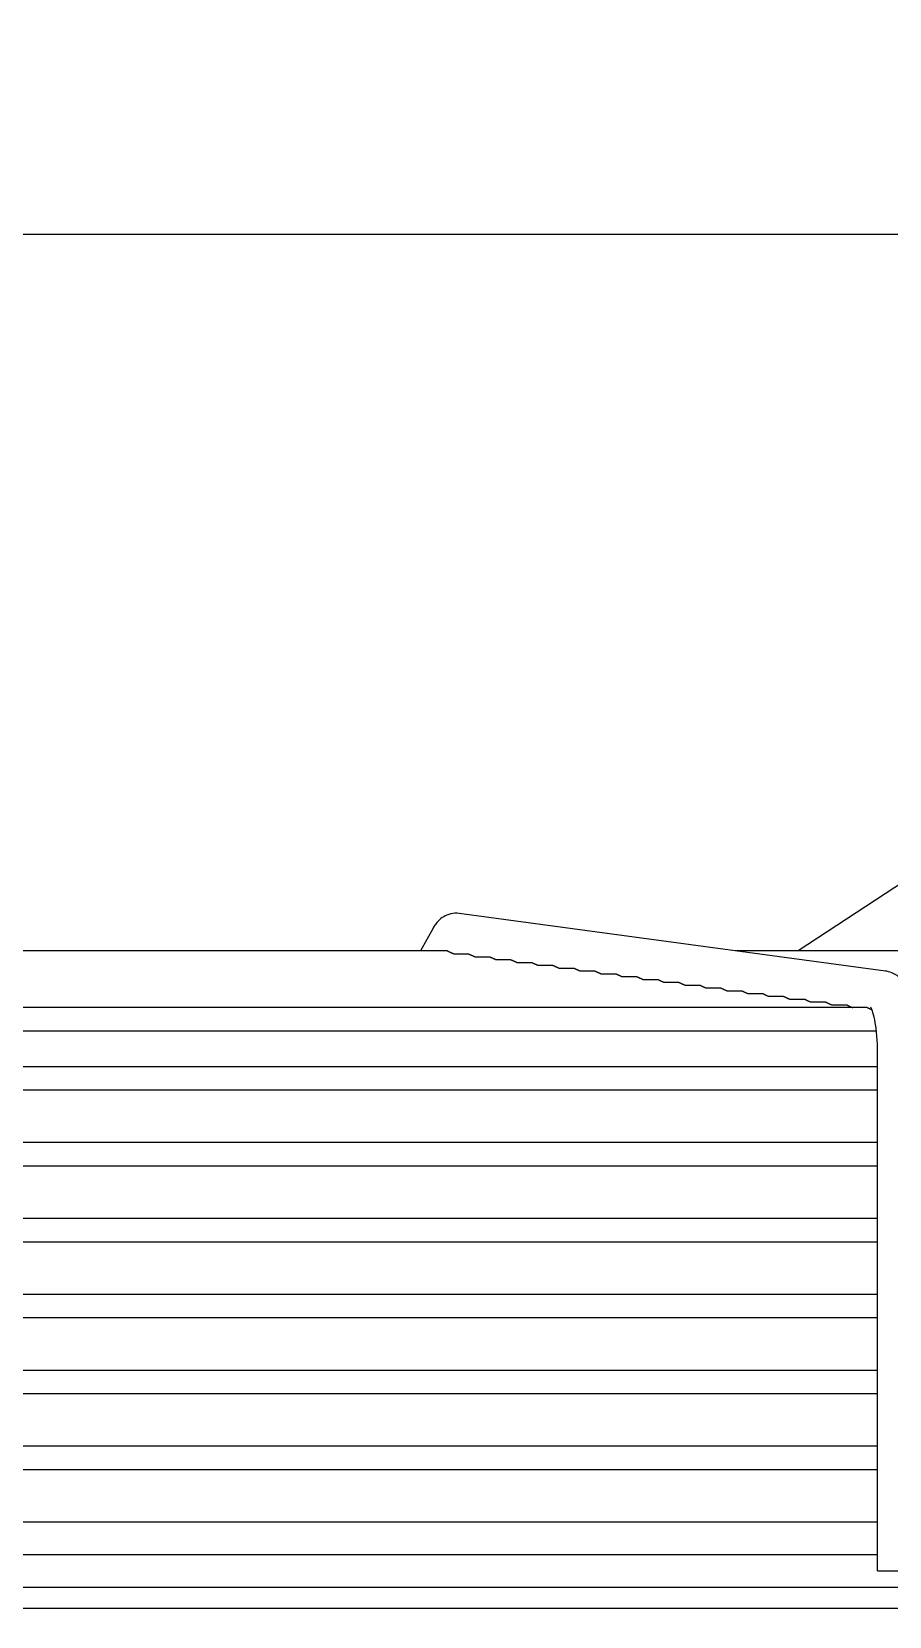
# Model space of a CAD drawing. Header units: millimetres. Extents: x 16200 to 32328, y 18593 to 29476.
# Drawn here: x 16577.01 to 16581.1, y 18984.1 to 18991.66 of the extents above; entities that cross this region are included whole.
import ezdxf

# ---------------------------------------------------------------- set-up
doc = ezdxf.new("R2010")
doc.units = ezdxf.units.MM
doc.header["$LTSCALE"] = 5
doc.layers.add('UNIT', color=6, linetype='Continuous')
doc.styles.add('SUBMITTAL', font='romans.shx', dxfattribs={"width": 0.75})
doc.dimstyles.new('SUBMITTAL', dxfattribs={"dimtxt": 0.09375, "dimasz": 0.09375, "dimexe": 0.03125, "dimexo": 0.0625, "dimgap": 0.0625, "dimtad": 0, "dimdec": 4, "dimzin": 4, "dimdsep": 46, "dimlunit": 4, "dimtxsty": 'SUBMITTAL', "dimcen": 0.09375, "dimclre": 6, "dimadec": 0, "dimazin": 0, "dimtfac": 1, "dimtdec": 0, "dimtofl": 0, "dimtmove": 0, "dimatfit": 3, "dimfxl": 0, "dimfrac": 2, "dimtolj": 1, "dimtzin": 4, "dimarcsym": 0})

msp = doc.modelspace()

# ---------------------------------------------------------------- linework, layer by layer
at = {"layer": 'UNIT'}
for p, q in [((16571.9477, 18990.6942), (16582.0271, 18990.6942)), ((16581.6024, 18987.8889), (16580.6655, 18987.2749)), ((16581.0822, 18987.1783), (16579.0467, 18987.4529)), ((16578.9219, 18987.383), (16578.8619, 18987.2749)), ((16578.9887, 18987.2749), (16574.9861, 18987.2749)), ((16579.0222, 18987.2601), (16579.0906, 18987.2601)), ((16579.1221, 18987.2466), (16579.1908, 18987.2466)), ((16581.8716, 18987.2749), (16580.366, 18987.2749)), ((16579.2223, 18987.2331), (16579.291, 18987.2331)), ((16579.3225, 18987.2196), (16579.3912, 18987.2196)), ((16579.4227, 18987.2061), (16579.4916, 18987.2061)), ((16579.5229, 18987.1926), (16579.5917, 18987.1926)), ((16579.6231, 18987.1791), (16579.6919, 18987.1791)), ((16579.7232, 18987.1657), (16579.7921, 18987.1657)), ((16579.8234, 18987.1522), (16579.8924, 18987.1522)), ((16579.9236, 18987.1387), (16579.9926, 18987.1387)), ((16580.0238, 18987.1252), (16580.0928, 18987.1252)), ((16580.124, 18987.1117), (16580.193, 18987.1117)), ((16580.2242, 18987.0982), (16580.2933, 18987.0982)), ((16580.3243, 18987.0847), (16580.3935, 18987.0847)), ((16580.4245, 18987.0712), (16580.4937, 18987.0712)), ((16580.5247, 18987.0577), (16580.5939, 18987.0577)), ((16580.6249, 18987.0442), (16580.6942, 18987.0442)), ((16580.7251, 18987.0307), (16580.7944, 18987.0307)), ((16580.8253, 18987.0172), (16580.8946, 18987.0172)), ((16580.9948, 18987.0037), (16572.9799, 18987.0037)), ((16572.9363, 18986.8935), (16581.0385, 18986.8935)), ((16581.0443, 18984.3163), (16581.0443, 18986.7856)), ((16581.0443, 18986.7218), (16572.9304, 18986.7218)), ((16580.2657, 18986.7232), (16580.2657, 18986.7218)), ((16572.9304, 18986.6115), (16581.0443, 18986.6115)), ((16581.0443, 18986.3596), (16572.9304, 18986.3596)), ((16572.9304, 18986.2493), (16581.0443, 18986.2493)), ((16581.0443, 18985.9974), (16572.9304, 18985.9974)), ((16572.9304, 18985.8871), (16581.0443, 18985.8871)), ((16581.0443, 18985.6352), (16572.9304, 18985.6352)), ((16572.9304, 18985.5249), (16581.0443, 18985.5249)), ((16581.0443, 18985.2729), (16572.9304, 18985.2729)), ((16572.9304, 18985.1627), (16581.0443, 18985.1627)), ((16581.0443, 18984.9107), (16572.9304, 18984.9107)), ((16572.9304, 18984.8005), (16581.0443, 18984.8005)), ((16581.0443, 18984.5485), (16572.9304, 18984.5485)), ((16572.9304, 18984.395), (16581.0443, 18984.395)), ((16581.0443, 18984.3163), (16581.2412, 18984.3163)), ((16572.3614, 18984.2395), (16581.6134, 18984.2395)), ((16560.1173, 18984.1391), (16593.8575, 18984.1391))]:
    msp.add_line(p, q, dxfattribs=at)
for centre, start, end in [((16578.1425, 18986.73), 353.99009, 355.0051), ((16578.9299, 18986.73), 184.9949, 186.00991)]:
    msp.add_arc(centre, 0.0787, start, end, dxfattribs=at)
for major_axis, start_param, end_param in [((-0.0861, 0.0478), 1.366612, 1.389255), ((0.0861, -0.0478), 6.024051, 6.046695)]:
    msp.add_ellipse((16578.7038, 18986.7872), major_axis=major_axis, ratio=0.875426, start_param=start_param, end_param=end_param, dxfattribs=at)
for points, knots in [([(16579.0467, 18987.4529), (16579.0335, 18987.4547), (16579.0194, 18987.454), (16578.9938, 18987.4482), (16578.9823, 18987.4432), (16578.9633, 18987.4319), (16578.9556, 18987.4256), (16578.9429, 18987.4132), (16578.9377, 18987.407), (16578.9289, 18987.3949), (16578.9252, 18987.389), (16578.9219, 18987.3831), (16578.9219, 18987.383), (16578.9219, 18987.383)], [3.1066861, 3.1066861, 3.1066861, 3.1066861, 3.1999885, 3.1999885, 3.2942363, 3.2942363, 3.388484, 3.388484, 3.4827318, 3.4827318, 3.5769796, 3.5769796, 3.577925, 3.577925, 3.577925, 3.577925]), ([(16578.9887, 18987.2749), (16578.9887, 18987.2749), (16578.9887, 18987.2749), (16578.9888, 18987.2749), (16578.989, 18987.2749), (16578.9892, 18987.2748), (16578.9895, 18987.2748), (16578.9898, 18987.2747), (16578.9902, 18987.2746), (16578.9906, 18987.2745), (16578.9909, 18987.2744), (16578.9913, 18987.2742), (16578.9918, 18987.2741), (16578.9922, 18987.2739), (16578.9927, 18987.2737), (16578.9932, 18987.2734), (16578.9938, 18987.2732), (16578.9943, 18987.273), (16578.9949, 18987.2727), (16578.9955, 18987.2724), (16578.9961, 18987.2721), (16578.9968, 18987.2717), (16578.9975, 18987.2714), (16578.9982, 18987.2711), (16578.9989, 18987.2707), (16578.9997, 18987.2703), (16579.0005, 18987.2699), (16579.0013, 18987.2695), (16579.0021, 18987.2691), (16579.003, 18987.2686), (16579.0039, 18987.2682), (16579.0048, 18987.2677), (16579.0058, 18987.2672), (16579.0068, 18987.2667), (16579.0078, 18987.2662), (16579.0089, 18987.2657), (16579.01, 18987.2652), (16579.0111, 18987.2647), (16579.0122, 18987.2642), (16579.0134, 18987.2636), (16579.0146, 18987.2631), (16579.0159, 18987.2626), (16579.0172, 18987.262), (16579.0185, 18987.2615), (16579.0199, 18987.261), (16579.0213, 18987.2605), (16579.0216, 18987.2603), (16579.0219, 18987.2602), (16579.0222, 18987.2601)], [0.4847824, 0.4847824, 0.4847824, 0.4847824, 0.4878049, 0.4878049, 0.4878049, 0.5121951, 0.5121951, 0.5121951, 0.5365854, 0.5365854, 0.5365854, 0.5609756, 0.5609756, 0.5609756, 0.5853659, 0.5853659, 0.5853659, 0.6097561, 0.6097561, 0.6097561, 0.6341463, 0.6341463, 0.6341463, 0.6585366, 0.6585366, 0.6585366, 0.6829268, 0.6829268, 0.6829268, 0.7073171, 0.7073171, 0.7073171, 0.7317073, 0.7317073, 0.7317073, 0.7560976, 0.7560976, 0.7560976, 0.7804878, 0.7804878, 0.7804878, 0.804878, 0.804878, 0.804878, 0.8292683, 0.8292683, 0.8292683, 0.834397, 0.834397, 0.834397, 0.834397]), ([(16579.0906, 18987.2601), (16579.0906, 18987.2601), (16579.0906, 18987.2601), (16579.0907, 18987.2601), (16579.0909, 18987.2601), (16579.0911, 18987.2601), (16579.0914, 18987.26), (16579.0917, 18987.26), (16579.0921, 18987.2599), (16579.0924, 18987.2598), (16579.0928, 18987.2596), (16579.0932, 18987.2595), (16579.0936, 18987.2593), (16579.094, 18987.2592), (16579.0945, 18987.259), (16579.095, 18987.2588), (16579.0955, 18987.2585), (16579.0961, 18987.2583), (16579.0966, 18987.258), (16579.0972, 18987.2578), (16579.0978, 18987.2575), (16579.0985, 18987.2572), (16579.0991, 18987.2569), (16579.0998, 18987.2565), (16579.1006, 18987.2562), (16579.1013, 18987.2558), (16579.102, 18987.2554), (16579.1029, 18987.255), (16579.1037, 18987.2546), (16579.1045, 18987.2542), (16579.1054, 18987.2538), (16579.1063, 18987.2534), (16579.1072, 18987.2529), (16579.1082, 18987.2524), (16579.1092, 18987.252), (16579.1102, 18987.2515), (16579.1113, 18987.251), (16579.1124, 18987.2505), (16579.1135, 18987.25), (16579.1147, 18987.2495), (16579.1159, 18987.249), (16579.1171, 18987.2485), (16579.1184, 18987.248), (16579.1196, 18987.2476), (16579.1208, 18987.2471), (16579.1221, 18987.2466)], [0.4842301, 0.4842301, 0.4842301, 0.4842301, 0.4878049, 0.4878049, 0.4878049, 0.5121951, 0.5121951, 0.5121951, 0.5365854, 0.5365854, 0.5365854, 0.5609756, 0.5609756, 0.5609756, 0.5853659, 0.5853659, 0.5853659, 0.6097561, 0.6097561, 0.6097561, 0.6341463, 0.6341463, 0.6341463, 0.6585366, 0.6585366, 0.6585366, 0.6829268, 0.6829268, 0.6829268, 0.7073171, 0.7073171, 0.7073171, 0.7317073, 0.7317073, 0.7317073, 0.7560976, 0.7560976, 0.7560976, 0.7804878, 0.7804878, 0.7804878, 0.804878, 0.804878, 0.804878, 0.8279727, 0.8279727, 0.8279727, 0.8279727]), ([(16579.1908, 18987.2466), (16579.1908, 18987.2466), (16579.1909, 18987.2466), (16579.1909, 18987.2466), (16579.1911, 18987.2466), (16579.1914, 18987.2466), (16579.1917, 18987.2465), (16579.192, 18987.2465), (16579.1923, 18987.2464), (16579.1926, 18987.2463), (16579.193, 18987.2461), (16579.1934, 18987.246), (16579.1938, 18987.2458), (16579.1943, 18987.2457), (16579.1947, 18987.2455), (16579.1952, 18987.2453), (16579.1958, 18987.245), (16579.1963, 18987.2448), (16579.1969, 18987.2445), (16579.1974, 18987.2443), (16579.1981, 18987.244), (16579.1987, 18987.2437), (16579.1994, 18987.2433), (16579.2001, 18987.243), (16579.2008, 18987.2427), (16579.2015, 18987.2423), (16579.2023, 18987.2419), (16579.2031, 18987.2415), (16579.2039, 18987.2411), (16579.2047, 18987.2407), (16579.2056, 18987.2403), (16579.2065, 18987.2398), (16579.2075, 18987.2394), (16579.2085, 18987.2389), (16579.2094, 18987.2385), (16579.2105, 18987.238), (16579.2116, 18987.2375), (16579.2126, 18987.237), (16579.2138, 18987.2365), (16579.2149, 18987.236), (16579.2161, 18987.2355), (16579.2173, 18987.235), (16579.2186, 18987.2345), (16579.2198, 18987.2341), (16579.221, 18987.2336), (16579.2223, 18987.2331)], [0.4842433, 0.4842433, 0.4842433, 0.4842433, 0.4878049, 0.4878049, 0.4878049, 0.5121951, 0.5121951, 0.5121951, 0.5365854, 0.5365854, 0.5365854, 0.5609756, 0.5609756, 0.5609756, 0.5853659, 0.5853659, 0.5853659, 0.6097561, 0.6097561, 0.6097561, 0.6341463, 0.6341463, 0.6341463, 0.6585366, 0.6585366, 0.6585366, 0.6829268, 0.6829268, 0.6829268, 0.7073171, 0.7073171, 0.7073171, 0.7317073, 0.7317073, 0.7317073, 0.7560976, 0.7560976, 0.7560976, 0.7804878, 0.7804878, 0.7804878, 0.804878, 0.804878, 0.804878, 0.8276206, 0.8276206, 0.8276206, 0.8276206]), ([(16579.291, 18987.2331), (16579.2911, 18987.2331), (16579.2911, 18987.2331), (16579.2911, 18987.2331), (16579.2913, 18987.2331), (16579.2916, 18987.2331), (16579.2919, 18987.233), (16579.2922, 18987.233), (16579.2925, 18987.2329), (16579.2929, 18987.2328), (16579.2932, 18987.2326), (16579.2936, 18987.2325), (16579.2941, 18987.2323), (16579.2945, 18987.2322), (16579.295, 18987.232), (16579.2955, 18987.2318), (16579.296, 18987.2315), (16579.2965, 18987.2313), (16579.2971, 18987.231), (16579.2977, 18987.2308), (16579.2983, 18987.2305), (16579.2989, 18987.2302), (16579.2996, 18987.2298), (16579.3003, 18987.2295), (16579.301, 18987.2292), (16579.3017, 18987.2288), (16579.3025, 18987.2284), (16579.3033, 18987.228), (16579.3041, 18987.2276), (16579.305, 18987.2272), (16579.3059, 18987.2268), (16579.3068, 18987.2263), (16579.3077, 18987.2259), (16579.3087, 18987.2254), (16579.3097, 18987.225), (16579.3107, 18987.2245), (16579.3118, 18987.224), (16579.3129, 18987.2235), (16579.314, 18987.223), (16579.3152, 18987.2225), (16579.3163, 18987.222), (16579.3176, 18987.2215), (16579.3189, 18987.221), (16579.32, 18987.2206), (16579.3212, 18987.2201), (16579.3225, 18987.2196)], [0.4842566, 0.4842566, 0.4842566, 0.4842566, 0.4878049, 0.4878049, 0.4878049, 0.5121951, 0.5121951, 0.5121951, 0.5365854, 0.5365854, 0.5365854, 0.5609756, 0.5609756, 0.5609756, 0.5853659, 0.5853659, 0.5853659, 0.6097561, 0.6097561, 0.6097561, 0.6341463, 0.6341463, 0.6341463, 0.6585366, 0.6585366, 0.6585366, 0.6829268, 0.6829268, 0.6829268, 0.7073171, 0.7073171, 0.7073171, 0.7317073, 0.7317073, 0.7317073, 0.7560976, 0.7560976, 0.7560976, 0.7804878, 0.7804878, 0.7804878, 0.804878, 0.804878, 0.804878, 0.827268, 0.827268, 0.827268, 0.827268]), ([(16579.3912, 18987.2196), (16579.3913, 18987.2196), (16579.3913, 18987.2196), (16579.3913, 18987.2196), (16579.3916, 18987.2196), (16579.3918, 18987.2196), (16579.3921, 18987.2195), (16579.3924, 18987.2195), (16579.3927, 18987.2194), (16579.3931, 18987.2193), (16579.3935, 18987.2192), (16579.3939, 18987.219), (16579.3943, 18987.2188), (16579.3947, 18987.2187), (16579.3952, 18987.2185), (16579.3957, 18987.2183), (16579.3962, 18987.218), (16579.3967, 18987.2178), (16579.3973, 18987.2175), (16579.3979, 18987.2173), (16579.3985, 18987.217), (16579.3992, 18987.2167), (16579.3998, 18987.2163), (16579.4005, 18987.216), (16579.4012, 18987.2157), (16579.402, 18987.2153), (16579.4027, 18987.2149), (16579.4036, 18987.2145), (16579.4044, 18987.2141), (16579.4052, 18987.2137), (16579.4061, 18987.2133), (16579.407, 18987.2128), (16579.4079, 18987.2124), (16579.4089, 18987.2119), (16579.4099, 18987.2115), (16579.4109, 18987.211), (16579.412, 18987.2105), (16579.4131, 18987.21), (16579.4142, 18987.2095), (16579.4154, 18987.209), (16579.4166, 18987.2085), (16579.4178, 18987.208), (16579.4191, 18987.2075), (16579.4203, 18987.207), (16579.4215, 18987.2066), (16579.4227, 18987.2061)], [0.48427, 0.48427, 0.48427, 0.48427, 0.4878049, 0.4878049, 0.4878049, 0.5121951, 0.5121951, 0.5121951, 0.5365854, 0.5365854, 0.5365854, 0.5609756, 0.5609756, 0.5609756, 0.5853659, 0.5853659, 0.5853659, 0.6097561, 0.6097561, 0.6097561, 0.6341463, 0.6341463, 0.6341463, 0.6585366, 0.6585366, 0.6585366, 0.6829268, 0.6829268, 0.6829268, 0.7073171, 0.7073171, 0.7073171, 0.7317073, 0.7317073, 0.7317073, 0.7560976, 0.7560976, 0.7560976, 0.7804878, 0.7804878, 0.7804878, 0.804878, 0.804878, 0.804878, 0.8269153, 0.8269153, 0.8269153, 0.8269153]), ([(16579.4915, 18987.2061), (16579.4915, 18987.2061), (16579.4915, 18987.2061), (16579.4916, 18987.2061), (16579.4918, 18987.2061), (16579.492, 18987.2061), (16579.4923, 18987.206), (16579.4926, 18987.206), (16579.493, 18987.2059), (16579.4933, 18987.2058), (16579.4937, 18987.2057), (16579.4941, 18987.2055), (16579.4945, 18987.2053), (16579.495, 18987.2052), (16579.4954, 18987.205), (16579.4959, 18987.2048), (16579.4964, 18987.2045), (16579.497, 18987.2043), (16579.4976, 18987.204), (16579.4981, 18987.2038), (16579.4987, 18987.2035), (16579.4994, 18987.2032), (16579.5001, 18987.2028), (16579.5007, 18987.2025), (16579.5015, 18987.2022), (16579.5022, 18987.2018), (16579.503, 18987.2014), (16579.5038, 18987.201), (16579.5046, 18987.2006), (16579.5054, 18987.2002), (16579.5063, 18987.1998), (16579.5072, 18987.1993), (16579.5082, 18987.1989), (16579.5092, 18987.1984), (16579.5101, 18987.198), (16579.5112, 18987.1975), (16579.5123, 18987.197), (16579.5133, 18987.1965), (16579.5145, 18987.196), (16579.5156, 18987.1955), (16579.5168, 18987.195), (16579.5181, 18987.1945), (16579.5193, 18987.194), (16579.5205, 18987.1935), (16579.5217, 18987.1931), (16579.5229, 18987.1926)], [0.4842834, 0.4842834, 0.4842834, 0.4842834, 0.4878049, 0.4878049, 0.4878049, 0.5121951, 0.5121951, 0.5121951, 0.5365854, 0.5365854, 0.5365854, 0.5609756, 0.5609756, 0.5609756, 0.5853659, 0.5853659, 0.5853659, 0.6097561, 0.6097561, 0.6097561, 0.6341463, 0.6341463, 0.6341463, 0.6585366, 0.6585366, 0.6585366, 0.6829268, 0.6829268, 0.6829268, 0.7073171, 0.7073171, 0.7073171, 0.7317073, 0.7317073, 0.7317073, 0.7560976, 0.7560976, 0.7560976, 0.7804878, 0.7804878, 0.7804878, 0.804878, 0.804878, 0.804878, 0.8265624, 0.8265624, 0.8265624, 0.8265624]), ([(16579.5917, 18987.1926), (16579.5917, 18987.1926), (16579.5918, 18987.1926), (16579.5918, 18987.1926), (16579.592, 18987.1926), (16579.5923, 18987.1926), (16579.5926, 18987.1925), (16579.5929, 18987.1925), (16579.5932, 18987.1924), (16579.5935, 18987.1923), (16579.5939, 18987.1922), (16579.5943, 18987.192), (16579.5947, 18987.1919), (16579.5952, 18987.1917), (16579.5956, 18987.1915), (16579.5962, 18987.1913), (16579.5967, 18987.1911), (16579.5972, 18987.1908), (16579.5978, 18987.1905), (16579.5984, 18987.1903), (16579.599, 18987.19), (16579.5996, 18987.1897), (16579.6003, 18987.1893), (16579.601, 18987.189), (16579.6017, 18987.1887), (16579.6024, 18987.1883), (16579.6032, 18987.1879), (16579.604, 18987.1875), (16579.6048, 18987.1871), (16579.6057, 18987.1867), (16579.6066, 18987.1863), (16579.6075, 18987.1858), (16579.6084, 18987.1854), (16579.6094, 18987.1849), (16579.6104, 18987.1844), (16579.6114, 18987.184), (16579.6125, 18987.1835), (16579.6136, 18987.183), (16579.6147, 18987.1825), (16579.6159, 18987.182), (16579.6171, 18987.1815), (16579.6183, 18987.181), (16579.6196, 18987.1805), (16579.6207, 18987.18), (16579.6219, 18987.1796), (16579.6231, 18987.1791)], [0.484297, 0.484297, 0.484297, 0.484297, 0.4878049, 0.4878049, 0.4878049, 0.5121951, 0.5121951, 0.5121951, 0.5365854, 0.5365854, 0.5365854, 0.5609756, 0.5609756, 0.5609756, 0.5853659, 0.5853659, 0.5853659, 0.6097561, 0.6097561, 0.6097561, 0.6341463, 0.6341463, 0.6341463, 0.6585366, 0.6585366, 0.6585366, 0.6829268, 0.6829268, 0.6829268, 0.7073171, 0.7073171, 0.7073171, 0.7317073, 0.7317073, 0.7317073, 0.7560976, 0.7560976, 0.7560976, 0.7804878, 0.7804878, 0.7804878, 0.804878, 0.804878, 0.804878, 0.8262097, 0.8262097, 0.8262097, 0.8262097]), ([(16579.6919, 18987.1791), (16579.6919, 18987.1791), (16579.692, 18987.1791), (16579.692, 18987.1791), (16579.6922, 18987.1791), (16579.6925, 18987.1791), (16579.6928, 18987.179), (16579.6931, 18987.179), (16579.6934, 18987.1789), (16579.6938, 18987.1788), (16579.6941, 18987.1787), (16579.6945, 18987.1785), (16579.695, 18987.1784), (16579.6954, 18987.1782), (16579.6959, 18987.178), (16579.6964, 18987.1778), (16579.6969, 18987.1776), (16579.6974, 18987.1773), (16579.698, 18987.177), (16579.6986, 18987.1768), (16579.6992, 18987.1765), (16579.6999, 18987.1762), (16579.7005, 18987.1758), (16579.7012, 18987.1755), (16579.7019, 18987.1751), (16579.7027, 18987.1748), (16579.7034, 18987.1744), (16579.7042, 18987.174), (16579.7051, 18987.1736), (16579.7059, 18987.1732), (16579.7068, 18987.1728), (16579.7077, 18987.1723), (16579.7086, 18987.1719), (16579.7096, 18987.1714), (16579.7106, 18987.1709), (16579.7117, 18987.1705), (16579.7127, 18987.17), (16579.7138, 18987.1695), (16579.7149, 18987.169), (16579.7161, 18987.1685), (16579.7173, 18987.168), (16579.7185, 18987.1675), (16579.7198, 18987.167), (16579.7209, 18987.1665), (16579.7221, 18987.1661), (16579.7232, 18987.1657)], [0.4843105, 0.4843105, 0.4843105, 0.4843105, 0.4878049, 0.4878049, 0.4878049, 0.5121951, 0.5121951, 0.5121951, 0.5365854, 0.5365854, 0.5365854, 0.5609756, 0.5609756, 0.5609756, 0.5853659, 0.5853659, 0.5853659, 0.6097561, 0.6097561, 0.6097561, 0.6341463, 0.6341463, 0.6341463, 0.6585366, 0.6585366, 0.6585366, 0.6829268, 0.6829268, 0.6829268, 0.7073171, 0.7073171, 0.7073171, 0.7317073, 0.7317073, 0.7317073, 0.7560976, 0.7560976, 0.7560976, 0.7804878, 0.7804878, 0.7804878, 0.804878, 0.804878, 0.804878, 0.8258572, 0.8258572, 0.8258572, 0.8258572]), ([(16579.7921, 18987.1657), (16579.7922, 18987.1657), (16579.7922, 18987.1657), (16579.7922, 18987.1657), (16579.7925, 18987.1656), (16579.7927, 18987.1656), (16579.793, 18987.1655), (16579.7933, 18987.1655), (16579.7936, 18987.1654), (16579.794, 18987.1653), (16579.7944, 18987.1652), (16579.7948, 18987.165), (16579.7952, 18987.1649), (16579.7956, 18987.1647), (16579.7961, 18987.1645), (16579.7966, 18987.1643), (16579.7971, 18987.1641), (16579.7977, 18987.1638), (16579.7982, 18987.1635), (16579.7988, 18987.1633), (16579.7994, 18987.163), (16579.8001, 18987.1627), (16579.8007, 18987.1623), (16579.8014, 18987.162), (16579.8022, 18987.1616), (16579.8029, 18987.1613), (16579.8037, 18987.1609), (16579.8045, 18987.1605), (16579.8053, 18987.1601), (16579.8061, 18987.1597), (16579.807, 18987.1593), (16579.8079, 18987.1588), (16579.8089, 18987.1584), (16579.8099, 18987.1579), (16579.8108, 18987.1574), (16579.8119, 18987.1569), (16579.813, 18987.1565), (16579.814, 18987.156), (16579.8152, 18987.1555), (16579.8164, 18987.155), (16579.8175, 18987.1545), (16579.8188, 18987.154), (16579.8201, 18987.1534), (16579.8211, 18987.153), (16579.8223, 18987.1526), (16579.8234, 18987.1522)], [0.484326, 0.484326, 0.484326, 0.484326, 0.4878049, 0.4878049, 0.4878049, 0.5121951, 0.5121951, 0.5121951, 0.5365854, 0.5365854, 0.5365854, 0.5609756, 0.5609756, 0.5609756, 0.5853659, 0.5853659, 0.5853659, 0.6097561, 0.6097561, 0.6097561, 0.6341463, 0.6341463, 0.6341463, 0.6585366, 0.6585366, 0.6585366, 0.6829268, 0.6829268, 0.6829268, 0.7073171, 0.7073171, 0.7073171, 0.7317073, 0.7317073, 0.7317073, 0.7560976, 0.7560976, 0.7560976, 0.7804878, 0.7804878, 0.7804878, 0.804878, 0.804878, 0.804878, 0.8255542, 0.8255542, 0.8255542, 0.8255542]), ([(16581.2412, 18986.7856), (16581.2412, 18986.8185), (16581.2399, 18986.8513), (16581.2347, 18986.9146), (16581.2308, 18986.9451), (16581.2204, 18987.0019), (16581.214, 18987.0283), (16581.1974, 18987.0769), (16581.1879, 18987.0993), (16581.1641, 18987.132), (16581.155, 18987.1425), (16581.1289, 18987.1629), (16581.1107, 18987.173), (16581.0866, 18987.1776), (16581.0844, 18987.178), (16581.0822, 18987.1783)], [1.570796, 1.570796, 1.570796, 1.570796, 1.877974, 1.877974, 2.185152, 2.185152, 2.49233, 2.49233, 2.799508, 2.799508, 2.940974, 2.940974, 3.091858, 3.091858, 3.106686, 3.106686, 3.106686, 3.106686]), ([(16579.8924, 18987.1522), (16579.8924, 18987.1522), (16579.8924, 18987.1522), (16579.8925, 18987.1522), (16579.8927, 18987.1521), (16579.8929, 18987.1521), (16579.8932, 18987.1521), (16579.8935, 18987.152), (16579.8939, 18987.1519), (16579.8942, 18987.1518), (16579.8946, 18987.1517), (16579.895, 18987.1515), (16579.8954, 18987.1514), (16579.8959, 18987.1512), (16579.8963, 18987.151), (16579.8968, 18987.1508), (16579.8973, 18987.1506), (16579.8979, 18987.1503), (16579.8985, 18987.15), (16579.899, 18987.1498), (16579.8997, 18987.1495), (16579.9003, 18987.1492), (16579.901, 18987.1488), (16579.9017, 18987.1485), (16579.9024, 18987.1481), (16579.9031, 18987.1478), (16579.9039, 18987.1474), (16579.9047, 18987.147), (16579.9055, 18987.1466), (16579.9064, 18987.1462), (16579.9073, 18987.1457), (16579.9082, 18987.1453), (16579.9091, 18987.1449), (16579.9101, 18987.1444), (16579.9111, 18987.1439), (16579.9121, 18987.1434), (16579.9132, 18987.1429), (16579.9143, 18987.1425), (16579.9154, 18987.142), (16579.9166, 18987.1415), (16579.9178, 18987.1409), (16579.919, 18987.1404), (16579.9203, 18987.1399), (16579.9214, 18987.1395), (16579.9225, 18987.1391), (16579.9236, 18987.1387)], [0.48434, 0.48434, 0.48434, 0.48434, 0.4878049, 0.4878049, 0.4878049, 0.5121951, 0.5121951, 0.5121951, 0.5365854, 0.5365854, 0.5365854, 0.5609756, 0.5609756, 0.5609756, 0.5853659, 0.5853659, 0.5853659, 0.6097561, 0.6097561, 0.6097561, 0.6341463, 0.6341463, 0.6341463, 0.6585366, 0.6585366, 0.6585366, 0.6829268, 0.6829268, 0.6829268, 0.7073171, 0.7073171, 0.7073171, 0.7317073, 0.7317073, 0.7317073, 0.7560976, 0.7560976, 0.7560976, 0.7804878, 0.7804878, 0.7804878, 0.804878, 0.804878, 0.804878, 0.8252026, 0.8252026, 0.8252026, 0.8252026]), ([(16579.9926, 18987.1387), (16579.9926, 18987.1387), (16579.9927, 18987.1387), (16579.9927, 18987.1387), (16579.9929, 18987.1387), (16579.9932, 18987.1386), (16579.9935, 18987.1386), (16579.9938, 18987.1385), (16579.9941, 18987.1384), (16579.9944, 18987.1383), (16579.9948, 18987.1382), (16579.9952, 18987.138), (16579.9956, 18987.1379), (16579.9961, 18987.1377), (16579.9966, 18987.1375), (16579.9971, 18987.1373), (16579.9976, 18987.1371), (16579.9981, 18987.1368), (16579.9987, 18987.1365), (16579.9993, 18987.1363), (16579.9999, 18987.136), (16580.0005, 18987.1357), (16580.0012, 18987.1353), (16580.0019, 18987.135), (16580.0026, 18987.1346), (16580.0034, 18987.1343), (16580.0041, 18987.1339), (16580.0049, 18987.1335), (16580.0058, 18987.1331), (16580.0066, 18987.1327), (16580.0075, 18987.1322), (16580.0084, 18987.1318), (16580.0093, 18987.1313), (16580.0103, 18987.1309), (16580.0113, 18987.1304), (16580.0124, 18987.1299), (16580.0134, 18987.1294), (16580.0145, 18987.1289), (16580.0156, 18987.1284), (16580.0168, 18987.1279), (16580.018, 18987.1274), (16580.0192, 18987.1269), (16580.0205, 18987.1264), (16580.0216, 18987.126), (16580.0227, 18987.1256), (16580.0238, 18987.1252)], [0.484354, 0.484354, 0.484354, 0.484354, 0.4878049, 0.4878049, 0.4878049, 0.5121951, 0.5121951, 0.5121951, 0.5365854, 0.5365854, 0.5365854, 0.5609756, 0.5609756, 0.5609756, 0.5853659, 0.5853659, 0.5853659, 0.6097561, 0.6097561, 0.6097561, 0.6341463, 0.6341463, 0.6341463, 0.6585366, 0.6585366, 0.6585366, 0.6829268, 0.6829268, 0.6829268, 0.7073171, 0.7073171, 0.7073171, 0.7317073, 0.7317073, 0.7317073, 0.7560976, 0.7560976, 0.7560976, 0.7804878, 0.7804878, 0.7804878, 0.804878, 0.804878, 0.804878, 0.8248515, 0.8248515, 0.8248515, 0.8248515]), ([(16580.0928, 18987.1252), (16580.0928, 18987.1252), (16580.0929, 18987.1252), (16580.0929, 18987.1252), (16580.0931, 18987.1252), (16580.0934, 18987.1251), (16580.0937, 18987.1251), (16580.094, 18987.125), (16580.0943, 18987.1249), (16580.0947, 18987.1248), (16580.095, 18987.1247), (16580.0954, 18987.1245), (16580.0959, 18987.1244), (16580.0963, 18987.1242), (16580.0968, 18987.124), (16580.0973, 18987.1238), (16580.0978, 18987.1236), (16580.0983, 18987.1233), (16580.0989, 18987.123), (16580.0995, 18987.1228), (16580.1001, 18987.1225), (16580.1008, 18987.1222), (16580.1014, 18987.1218), (16580.1021, 18987.1215), (16580.1029, 18987.1211), (16580.1036, 18987.1208), (16580.1044, 18987.1204), (16580.1052, 18987.12), (16580.106, 18987.1196), (16580.1068, 18987.1192), (16580.1077, 18987.1187), (16580.1086, 18987.1183), (16580.1096, 18987.1178), (16580.1106, 18987.1174), (16580.1116, 18987.1169), (16580.1126, 18987.1164), (16580.1137, 18987.1159), (16580.1148, 18987.1154), (16580.1159, 18987.1149), (16580.1171, 18987.1144), (16580.1183, 18987.1139), (16580.1195, 18987.1134), (16580.1208, 18987.1129), (16580.1218, 18987.1125), (16580.1229, 18987.1121), (16580.124, 18987.1117)], [0.484368, 0.484368, 0.484368, 0.484368, 0.4878049, 0.4878049, 0.4878049, 0.5121951, 0.5121951, 0.5121951, 0.5365854, 0.5365854, 0.5365854, 0.5609756, 0.5609756, 0.5609756, 0.5853659, 0.5853659, 0.5853659, 0.6097561, 0.6097561, 0.6097561, 0.6341463, 0.6341463, 0.6341463, 0.6585366, 0.6585366, 0.6585366, 0.6829268, 0.6829268, 0.6829268, 0.7073171, 0.7073171, 0.7073171, 0.7317073, 0.7317073, 0.7317073, 0.7560976, 0.7560976, 0.7560976, 0.7804878, 0.7804878, 0.7804878, 0.804878, 0.804878, 0.804878, 0.824501, 0.824501, 0.824501, 0.824501]), ([(16580.193, 18987.1117), (16580.1931, 18987.1117), (16580.1931, 18987.1117), (16580.1931, 18987.1117), (16580.1934, 18987.1117), (16580.1936, 18987.1116), (16580.1939, 18987.1116), (16580.1942, 18987.1115), (16580.1945, 18987.1114), (16580.1949, 18987.1113), (16580.1953, 18987.1112), (16580.1957, 18987.111), (16580.1961, 18987.1109), (16580.1965, 18987.1107), (16580.197, 18987.1105), (16580.1975, 18987.1103), (16580.198, 18987.1101), (16580.1986, 18987.1098), (16580.1992, 18987.1095), (16580.1997, 18987.1093), (16580.2004, 18987.109), (16580.201, 18987.1087), (16580.2017, 18987.1083), (16580.2024, 18987.108), (16580.2031, 18987.1076), (16580.2038, 18987.1073), (16580.2046, 18987.1069), (16580.2054, 18987.1065), (16580.2062, 18987.1061), (16580.2071, 18987.1057), (16580.208, 18987.1052), (16580.2089, 18987.1048), (16580.2098, 18987.1043), (16580.2108, 18987.1039), (16580.2118, 18987.1034), (16580.2128, 18987.1029), (16580.2139, 18987.1024), (16580.215, 18987.1019), (16580.2161, 18987.1014), (16580.2173, 18987.1009), (16580.2185, 18987.1004), (16580.2197, 18987.0999), (16580.221, 18987.0994), (16580.222, 18987.099), (16580.2231, 18987.0986), (16580.2242, 18987.0982)], [0.484382, 0.484382, 0.484382, 0.484382, 0.4878049, 0.4878049, 0.4878049, 0.5121951, 0.5121951, 0.5121951, 0.5365854, 0.5365854, 0.5365854, 0.5609756, 0.5609756, 0.5609756, 0.5853659, 0.5853659, 0.5853659, 0.6097561, 0.6097561, 0.6097561, 0.6341463, 0.6341463, 0.6341463, 0.6585366, 0.6585366, 0.6585366, 0.6829268, 0.6829268, 0.6829268, 0.7073171, 0.7073171, 0.7073171, 0.7317073, 0.7317073, 0.7317073, 0.7560976, 0.7560976, 0.7560976, 0.7804878, 0.7804878, 0.7804878, 0.804878, 0.804878, 0.804878, 0.8241512, 0.8241512, 0.8241512, 0.8241512]), ([(16580.2933, 18987.0982), (16580.2933, 18987.0982), (16580.2933, 18987.0982), (16580.2934, 18987.0982), (16580.2936, 18987.0982), (16580.2938, 18987.0981), (16580.2941, 18987.0981), (16580.2944, 18987.098), (16580.2948, 18987.0979), (16580.2951, 18987.0978), (16580.2955, 18987.0977), (16580.2959, 18987.0975), (16580.2963, 18987.0974), (16580.2968, 18987.0972), (16580.2972, 18987.097), (16580.2977, 18987.0968), (16580.2983, 18987.0966), (16580.2988, 18987.0963), (16580.2994, 18987.096), (16580.3, 18987.0958), (16580.3006, 18987.0955), (16580.3012, 18987.0952), (16580.3019, 18987.0948), (16580.3026, 18987.0945), (16580.3033, 18987.0941), (16580.3041, 18987.0938), (16580.3048, 18987.0934), (16580.3056, 18987.093), (16580.3065, 18987.0926), (16580.3073, 18987.0922), (16580.3082, 18987.0917), (16580.3091, 18987.0913), (16580.31, 18987.0908), (16580.311, 18987.0904), (16580.312, 18987.0899), (16580.3131, 18987.0894), (16580.3141, 18987.0889), (16580.3152, 18987.0884), (16580.3164, 18987.0879), (16580.3175, 18987.0874), (16580.3187, 18987.0869), (16580.32, 18987.0864), (16580.3213, 18987.0859), (16580.3223, 18987.0855), (16580.3233, 18987.0851), (16580.3243, 18987.0847)], [0.484396, 0.484396, 0.484396, 0.484396, 0.4878049, 0.4878049, 0.4878049, 0.5121951, 0.5121951, 0.5121951, 0.5365854, 0.5365854, 0.5365854, 0.5609756, 0.5609756, 0.5609756, 0.5853659, 0.5853659, 0.5853659, 0.6097561, 0.6097561, 0.6097561, 0.6341463, 0.6341463, 0.6341463, 0.6585366, 0.6585366, 0.6585366, 0.6829268, 0.6829268, 0.6829268, 0.7073171, 0.7073171, 0.7073171, 0.7317073, 0.7317073, 0.7317073, 0.7560976, 0.7560976, 0.7560976, 0.7804878, 0.7804878, 0.7804878, 0.804878, 0.804878, 0.804878, 0.823802, 0.823802, 0.823802, 0.823802]), ([(16580.3935, 18987.0847), (16580.3935, 18987.0847), (16580.3935, 18987.0847), (16580.3936, 18987.0847), (16580.3938, 18987.0847), (16580.3941, 18987.0846), (16580.3944, 18987.0846), (16580.3947, 18987.0845), (16580.395, 18987.0844), (16580.3953, 18987.0843), (16580.3957, 18987.0842), (16580.3961, 18987.084), (16580.3966, 18987.0839), (16580.397, 18987.0837), (16580.3975, 18987.0835), (16580.398, 18987.0833), (16580.3985, 18987.0831), (16580.399, 18987.0828), (16580.3996, 18987.0825), (16580.4002, 18987.0823), (16580.4008, 18987.082), (16580.4015, 18987.0817), (16580.4021, 18987.0813), (16580.4028, 18987.081), (16580.4035, 18987.0806), (16580.4043, 18987.0803), (16580.4051, 18987.0799), (16580.4059, 18987.0795), (16580.4067, 18987.0791), (16580.4075, 18987.0787), (16580.4084, 18987.0782), (16580.4093, 18987.0778), (16580.4103, 18987.0773), (16580.4113, 18987.0768), (16580.4123, 18987.0764), (16580.4133, 18987.0759), (16580.4144, 18987.0754), (16580.4155, 18987.0749), (16580.4166, 18987.0744), (16580.4178, 18987.0739), (16580.419, 18987.0734), (16580.4202, 18987.0729), (16580.4215, 18987.0724), (16580.4225, 18987.072), (16580.4235, 18987.0716), (16580.4245, 18987.0712)], [0.48441, 0.48441, 0.48441, 0.48441, 0.4878049, 0.4878049, 0.4878049, 0.5121951, 0.5121951, 0.5121951, 0.5365854, 0.5365854, 0.5365854, 0.5609756, 0.5609756, 0.5609756, 0.5853659, 0.5853659, 0.5853659, 0.6097561, 0.6097561, 0.6097561, 0.6341463, 0.6341463, 0.6341463, 0.6585366, 0.6585366, 0.6585366, 0.6829268, 0.6829268, 0.6829268, 0.7073171, 0.7073171, 0.7073171, 0.7317073, 0.7317073, 0.7317073, 0.7560976, 0.7560976, 0.7560976, 0.7804878, 0.7804878, 0.7804878, 0.804878, 0.804878, 0.804878, 0.8234536, 0.8234536, 0.8234536, 0.8234536]), ([(16580.4937, 18987.0712), (16580.4937, 18987.0712), (16580.4938, 18987.0712), (16580.4938, 18987.0712), (16580.494, 18987.0712), (16580.4943, 18987.0711), (16580.4946, 18987.0711), (16580.4949, 18987.071), (16580.4952, 18987.0709), (16580.4956, 18987.0708), (16580.4959, 18987.0707), (16580.4963, 18987.0706), (16580.4968, 18987.0704), (16580.4972, 18987.0702), (16580.4977, 18987.07), (16580.4982, 18987.0698), (16580.4987, 18987.0696), (16580.4993, 18987.0693), (16580.4998, 18987.069), (16580.5004, 18987.0688), (16580.501, 18987.0685), (16580.5017, 18987.0682), (16580.5024, 18987.0678), (16580.503, 18987.0675), (16580.5038, 18987.0671), (16580.5045, 18987.0668), (16580.5053, 18987.0664), (16580.5061, 18987.066), (16580.5069, 18987.0656), (16580.5078, 18987.0652), (16580.5087, 18987.0647), (16580.5096, 18987.0643), (16580.5105, 18987.0638), (16580.5115, 18987.0633), (16580.5125, 18987.0629), (16580.5135, 18987.0624), (16580.5146, 18987.0619), (16580.5157, 18987.0614), (16580.5168, 18987.0609), (16580.518, 18987.0604), (16580.5192, 18987.0599), (16580.5204, 18987.0594), (16580.5217, 18987.0588), (16580.5227, 18987.0585), (16580.5237, 18987.0581), (16580.5247, 18987.0577)], [0.4844239, 0.4844239, 0.4844239, 0.4844239, 0.4878049, 0.4878049, 0.4878049, 0.5121951, 0.5121951, 0.5121951, 0.5365854, 0.5365854, 0.5365854, 0.5609756, 0.5609756, 0.5609756, 0.5853659, 0.5853659, 0.5853659, 0.6097561, 0.6097561, 0.6097561, 0.6341463, 0.6341463, 0.6341463, 0.6585366, 0.6585366, 0.6585366, 0.6829268, 0.6829268, 0.6829268, 0.7073171, 0.7073171, 0.7073171, 0.7317073, 0.7317073, 0.7317073, 0.7560976, 0.7560976, 0.7560976, 0.7804878, 0.7804878, 0.7804878, 0.804878, 0.804878, 0.804878, 0.823106, 0.823106, 0.823106, 0.823106]), ([(16580.5939, 18987.0577), (16580.594, 18987.0577), (16580.594, 18987.0577), (16580.594, 18987.0577), (16580.5942, 18987.0577), (16580.5945, 18987.0576), (16580.5948, 18987.0576), (16580.5951, 18987.0575), (16580.5954, 18987.0574), (16580.5958, 18987.0573), (16580.5962, 18987.0572), (16580.5966, 18987.0571), (16580.597, 18987.0569), (16580.5974, 18987.0567), (16580.5979, 18987.0565), (16580.5984, 18987.0563), (16580.5989, 18987.0561), (16580.5995, 18987.0558), (16580.6001, 18987.0556), (16580.6006, 18987.0553), (16580.6013, 18987.055), (16580.6019, 18987.0547), (16580.6026, 18987.0543), (16580.6033, 18987.054), (16580.604, 18987.0536), (16580.6047, 18987.0533), (16580.6055, 18987.0529), (16580.6063, 18987.0525), (16580.6071, 18987.0521), (16580.608, 18987.0516), (16580.6089, 18987.0512), (16580.6098, 18987.0508), (16580.6108, 18987.0503), (16580.6117, 18987.0498), (16580.6127, 18987.0494), (16580.6138, 18987.0489), (16580.6149, 18987.0484), (16580.6159, 18987.0479), (16580.6171, 18987.0474), (16580.6183, 18987.0469), (16580.6195, 18987.0464), (16580.6207, 18987.0458), (16580.622, 18987.0453), (16580.6229, 18987.0449), (16580.6239, 18987.0446), (16580.6249, 18987.0442)], [0.4844379, 0.4844379, 0.4844379, 0.4844379, 0.4878049, 0.4878049, 0.4878049, 0.5121951, 0.5121951, 0.5121951, 0.5365854, 0.5365854, 0.5365854, 0.5609756, 0.5609756, 0.5609756, 0.5853659, 0.5853659, 0.5853659, 0.6097561, 0.6097561, 0.6097561, 0.6341463, 0.6341463, 0.6341463, 0.6585366, 0.6585366, 0.6585366, 0.6829268, 0.6829268, 0.6829268, 0.7073171, 0.7073171, 0.7073171, 0.7317073, 0.7317073, 0.7317073, 0.7560976, 0.7560976, 0.7560976, 0.7804878, 0.7804878, 0.7804878, 0.804878, 0.804878, 0.804878, 0.8227592, 0.8227592, 0.8227592, 0.8227592]), ([(16580.6942, 18987.0442), (16580.6942, 18987.0442), (16580.6942, 18987.0442), (16580.6942, 18987.0442), (16580.6945, 18987.0442), (16580.6947, 18987.0442), (16580.695, 18987.0441), (16580.6953, 18987.044), (16580.6957, 18987.0439), (16580.696, 18987.0438), (16580.6964, 18987.0437), (16580.6968, 18987.0436), (16580.6972, 18987.0434), (16580.6977, 18987.0432), (16580.6981, 18987.043), (16580.6987, 18987.0428), (16580.6992, 18987.0426), (16580.6997, 18987.0423), (16580.7003, 18987.0421), (16580.7009, 18987.0418), (16580.7015, 18987.0415), (16580.7022, 18987.0412), (16580.7028, 18987.0408), (16580.7035, 18987.0405), (16580.7042, 18987.0401), (16580.705, 18987.0398), (16580.7058, 18987.0394), (16580.7066, 18987.039), (16580.7074, 18987.0386), (16580.7082, 18987.0381), (16580.7091, 18987.0377), (16580.71, 18987.0373), (16580.711, 18987.0368), (16580.712, 18987.0363), (16580.713, 18987.0359), (16580.714, 18987.0354), (16580.7151, 18987.0349), (16580.7162, 18987.0344), (16580.7173, 18987.0339), (16580.7185, 18987.0334), (16580.7197, 18987.0328), (16580.7209, 18987.0323), (16580.7222, 18987.0318), (16580.7232, 18987.0314), (16580.7241, 18987.0311), (16580.7251, 18987.0307)], [0.4844518, 0.4844518, 0.4844518, 0.4844518, 0.4878049, 0.4878049, 0.4878049, 0.5121951, 0.5121951, 0.5121951, 0.5365854, 0.5365854, 0.5365854, 0.5609756, 0.5609756, 0.5609756, 0.5853659, 0.5853659, 0.5853659, 0.6097561, 0.6097561, 0.6097561, 0.6341463, 0.6341463, 0.6341463, 0.6585366, 0.6585366, 0.6585366, 0.6829268, 0.6829268, 0.6829268, 0.7073171, 0.7073171, 0.7073171, 0.7317073, 0.7317073, 0.7317073, 0.7560976, 0.7560976, 0.7560976, 0.7804878, 0.7804878, 0.7804878, 0.804878, 0.804878, 0.804878, 0.8224133, 0.8224133, 0.8224133, 0.8224133]), ([(16580.7944, 18987.0307), (16580.7944, 18987.0307), (16580.7944, 18987.0307), (16580.7945, 18987.0307), (16580.7947, 18987.0307), (16580.795, 18987.0307), (16580.7953, 18987.0306), (16580.7955, 18987.0305), (16580.7959, 18987.0304), (16580.7962, 18987.0303), (16580.7966, 18987.0302), (16580.797, 18987.0301), (16580.7975, 18987.0299), (16580.7979, 18987.0297), (16580.7984, 18987.0295), (16580.7989, 18987.0293), (16580.7994, 18987.0291), (16580.7999, 18987.0288), (16580.8005, 18987.0286), (16580.8011, 18987.0283), (16580.8017, 18987.028), (16580.8024, 18987.0277), (16580.803, 18987.0273), (16580.8037, 18987.027), (16580.8045, 18987.0266), (16580.8052, 18987.0263), (16580.806, 18987.0259), (16580.8068, 18987.0255), (16580.8076, 18987.0251), (16580.8085, 18987.0246), (16580.8094, 18987.0242), (16580.8103, 18987.0237), (16580.8112, 18987.0233), (16580.8122, 18987.0228), (16580.8132, 18987.0223), (16580.8142, 18987.0219), (16580.8153, 18987.0214), (16580.8164, 18987.0209), (16580.8176, 18987.0204), (16580.8187, 18987.0198), (16580.8199, 18987.0193), (16580.8212, 18987.0188), (16580.8225, 18987.0183), (16580.8234, 18987.0179), (16580.8243, 18987.0176), (16580.8253, 18987.0172)], [0.4844658, 0.4844658, 0.4844658, 0.4844658, 0.4878049, 0.4878049, 0.4878049, 0.5121951, 0.5121951, 0.5121951, 0.5365854, 0.5365854, 0.5365854, 0.5609756, 0.5609756, 0.5609756, 0.5853659, 0.5853659, 0.5853659, 0.6097561, 0.6097561, 0.6097561, 0.6341463, 0.6341463, 0.6341463, 0.6585366, 0.6585366, 0.6585366, 0.6829268, 0.6829268, 0.6829268, 0.7073171, 0.7073171, 0.7073171, 0.7317073, 0.7317073, 0.7317073, 0.7560976, 0.7560976, 0.7560976, 0.7804878, 0.7804878, 0.7804878, 0.804878, 0.804878, 0.804878, 0.8220682, 0.8220682, 0.8220682, 0.8220682]), ([(16580.8946, 18987.0172), (16580.8946, 18987.0172), (16580.8947, 18987.0172), (16580.8947, 18987.0172), (16580.8949, 18987.0172), (16580.8952, 18987.0172), (16580.8955, 18987.0171), (16580.8958, 18987.017), (16580.8961, 18987.0169), (16580.8965, 18987.0168), (16580.8968, 18987.0167), (16580.8972, 18987.0166), (16580.8977, 18987.0164), (16580.8981, 18987.0162), (16580.8986, 18987.016), (16580.8991, 18987.0158), (16580.8996, 18987.0156), (16580.9002, 18987.0153), (16580.9008, 18987.0151), (16580.9013, 18987.0148), (16580.902, 18987.0145), (16580.9026, 18987.0142), (16580.9033, 18987.0138), (16580.904, 18987.0135), (16580.9047, 18987.0131), (16580.9054, 18987.0128), (16580.9062, 18987.0124), (16580.907, 18987.012), (16580.9078, 18987.0116), (16580.9087, 18987.0111), (16580.9096, 18987.0107), (16580.9105, 18987.0102), (16580.9115, 18987.0098), (16580.9124, 18987.0093), (16580.9134, 18987.0088), (16580.9145, 18987.0083), (16580.9156, 18987.0078), (16580.9167, 18987.0073), (16580.9178, 18987.0068), (16580.919, 18987.0063), (16580.9202, 18987.0058), (16580.9214, 18987.0053), (16580.9227, 18987.0048), (16580.9236, 18987.0044), (16580.9245, 18987.0041), (16580.9255, 18987.0037)], [0.4844797, 0.4844797, 0.4844797, 0.4844797, 0.4878049, 0.4878049, 0.4878049, 0.5121951, 0.5121951, 0.5121951, 0.5365854, 0.5365854, 0.5365854, 0.5609756, 0.5609756, 0.5609756, 0.5853659, 0.5853659, 0.5853659, 0.6097561, 0.6097561, 0.6097561, 0.6341463, 0.6341463, 0.6341463, 0.6585366, 0.6585366, 0.6585366, 0.6829268, 0.6829268, 0.6829268, 0.7073171, 0.7073171, 0.7073171, 0.7317073, 0.7317073, 0.7317073, 0.7560976, 0.7560976, 0.7560976, 0.7804878, 0.7804878, 0.7804878, 0.804878, 0.804878, 0.804878, 0.8217241, 0.8217241, 0.8217241, 0.8217241]), ([(16580.9948, 18987.0037), (16580.9949, 18987.0037), (16580.9949, 18987.0037), (16580.9949, 18987.0037), (16580.9951, 18987.0037), (16580.9954, 18987.0037), (16580.9957, 18987.0036), (16580.996, 18987.0035), (16580.9963, 18987.0034), (16580.9967, 18987.0033), (16580.9971, 18987.0032), (16580.9975, 18987.0031), (16580.9979, 18987.0029), (16580.9984, 18987.0027), (16580.9988, 18987.0025), (16580.9993, 18987.0023), (16580.9998, 18987.0021), (16581.0004, 18987.0018), (16581.001, 18987.0016), (16581.0016, 18987.0013), (16581.0022, 18987.001), (16581.0028, 18987.0007), (16581.0035, 18987.0003), (16581.0042, 18987), (16581.0049, 18986.9996), (16581.0057, 18986.9993), (16581.0064, 18986.9989), (16581.0073, 18986.9985), (16581.0081, 18986.9981), (16581.0089, 18986.9976), (16581.0098, 18986.9972), (16581.0107, 18986.9967), (16581.0117, 18986.9963), (16581.0127, 18986.9958), (16581.0137, 18986.9953), (16581.0147, 18986.9948), (16581.0158, 18986.9943), (16581.0165, 18986.994), (16581.0171, 18986.9937), (16581.0178, 18986.9934)], [0.4844942, 0.4844942, 0.4844942, 0.4844942, 0.4878049, 0.4878049, 0.4878049, 0.5121951, 0.5121951, 0.5121951, 0.5365854, 0.5365854, 0.5365854, 0.5609756, 0.5609756, 0.5609756, 0.5853659, 0.5853659, 0.5853659, 0.6097561, 0.6097561, 0.6097561, 0.6341463, 0.6341463, 0.6341463, 0.6585366, 0.6585366, 0.6585366, 0.6829268, 0.6829268, 0.6829268, 0.7073171, 0.7073171, 0.7073171, 0.7317073, 0.7317073, 0.7317073, 0.7560976, 0.7560976, 0.7560976, 0.7708389, 0.7708389, 0.7708389, 0.7708389]), ([(16581.0443, 18986.7856), (16581.0443, 18986.8121), (16581.0433, 18986.8385), (16581.0394, 18986.8881), (16581.0366, 18986.9112), (16581.0299, 18986.9506), (16581.026, 18986.9672), (16581.019, 18986.9909), (16581.0158, 18986.999), (16581.0128, 18987.0052), (16581.0121, 18987.0063), (16581.0121, 18987.0063)], [1.570796, 1.570796, 1.570796, 1.570796, 1.864819, 1.864819, 2.15372, 2.15372, 2.423663, 2.423663, 2.651375, 2.651375, 2.761758, 2.761758, 2.761758, 2.761758])]:
    msp.add_open_spline(points, degree=3, knots=knots, dxfattribs=at)

# ---------------------------------------------------------------- leaders
msp.add_leader([(16742.7486, 18980.974), (16729.1466, 18999.2204), (16522.6653, 18999.2204)], dimstyle='SUBMITTAL', override={"dimscale": 36, "dimarcsym": 1}, dxfattribs=at)

doc.saveas('drawing.dxf')
